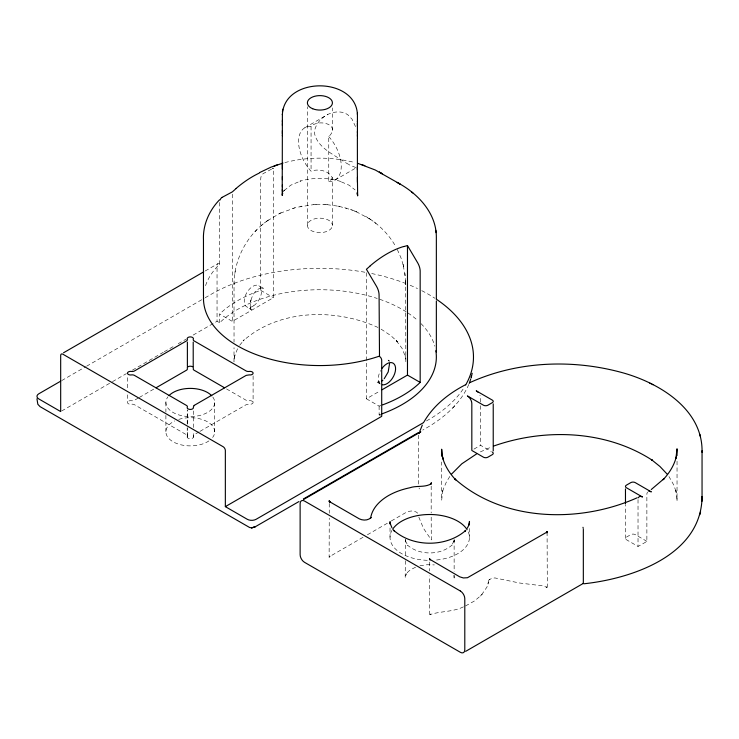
<?xml version="1.0" encoding="UTF-8"?>
<svg xmlns="http://www.w3.org/2000/svg" width="739" height="739" viewBox="0 0 739 739"><rect width="100%" height="100%" fill="white"/><g stroke="black" fill="none" stroke-linecap="round" stroke-linejoin="round"><path stroke-width="0.55" stroke-dasharray="3.69 2.77" d="M199.04 431.909L194.126 434.744L193.313 436.49A3.132 1.801 0 0 1 190.292 438.763A3.132 1.801 0 0 1 187.272 436.49A3.132 1.801 0 0 0 186.468 434.744L134.424 404.695A3.132 1.801 0 0 0 131.403 404.233A3.132 1.801 0 0 1 127.468 402.487L127.468 393.527M127.468 387.827L127.468 375.615M187.226 437.303L187.226 427.53M187.226 424.278L187.235 410.431M187.373 435.862L187.373 428.537M187.373 423.65L187.373 409.812M193.359 437.312L193.313 430.994M193.359 427.539L193.369 410.441M200.02 431.336L246.198 404.676L249.209 404.215A3.104 1.792 0 0 0 253.098 402.469L253.107 375.606M332.421 177.471L331.478 179.429L328.753 181.443L328.753 136.586C341.353 124.669 318.989 118.582 311.064 126.378A30.179 17.422 60 0 0 298.565 141.583A30.179 17.422 60 0 0 311.064 171.226C317.899 168.409 329.723 170.727 332.411 178.09L332.411 225.626A12.508 7.224 0 0 1 313.318 231.538A12.508 7.224 0 0 1 314.001 219.03A12.508 7.224 0 0 1 332.411 225.626M625.471 538.435L625.471 504.58M677.044 461.247L677.035 499.619L675.779 490.16L676.351 492.516L673.783 485.024L668.971 476.563M677.035 500.682L677.044 497.716M454.143 575.118L454.125 578.055L454.088 575.866M267.342 220.795C246.891 235.122 233.847 259.583 234.032 284.635L234.032 342.129M234.032 284.635L234.06 282.723M219.659 202.44L219.649 264.165A116.429 67.221 0 0 0 205.313 286.436M454.125 540.56L451.584 545.613L452.185 544.929C440.278 555.599 419.503 555.589 407.475 545.123L408.076 545.798L405.268 540.56L405.526 541.724L405.36 539.396L405.341 557.326M250.567 301.734L250.484 302.103C252.193 295.711 248.738 305.955 251.029 309.539L250.697 308.69L251.325 309.595L246.946 306.99M234.845 273.476L235.039 272.294M235.067 272.118L235.261 270.936M481.625 594.793L486.946 587.062L488.941 579.976L488.719 580.909L489.671 579.228L489.07 579.875L491.564 578.471L494.871 577.916L519.489 582.997L543.664 585.972L546.731 587.394L546.149 586.775L547.322 588.734L547.091 534.048M488.045 584.106L488.562 582.064M250.964 300.089C252.553 294.898 255.195 289.827 260.83 287.933L260.026 288.108L263.417 288.284L258.798 285.614M468.794 384.437C460 404.889 441.811 419.632 422.708 430.089M237.515 348.771L234.254 357.251L234.947 354.443L233.986 361.842L234.032 347.69M283.767 191.041L284.45 190.043L283.351 191.595M449.811 476.443L446.301 482.179L443.326 489.107L442.319 492.617L442.8 490.659L441.654 500.275L441.654 461.977M239.685 345.261L244.276 339.672L243.039 340.984C279.028 308.948 335.654 308.098 377.98 327.469M284.136 190.579L290.723 185.203L300.856 180.916L299.932 181.194C313.077 177.369 327.349 177.415 340.448 181.36L339.506 181.083L349.094 185.203L355.08 189.895M465.487 605.971L474.604 600.899L481.006 595.449M452.711 407.891L453.598 406.958M453.949 406.579L454.845 405.628M480.396 596.096L482.253 594.119M255.01 231.621L256.766 229.783M261.357 225.497L263.315 223.852M267.5 220.684L279.878 213.377M266.391 221.478L268.433 220.019M355.514 126.609L352.023 119.173L348.041 114.998A23.62 19.196 -69.7 0 0 343.496 112.633C330.795 109.086 315.627 119.367 314.334 132.484C316.911 147.551 333.548 154.211 344.743 162.238M304.782 127.792L327.599 114.637M334.952 180.076L354.932 168.538M205.23 270.973L217.709 263.768M61.697 380.585L85.604 366.775M86.602 366.202L204.149 298.334M205.146 297.762L211.123 294.307A153.675 88.726 0 0 1 366.267 272.479M61.679 410.986L111.478 382.239M112.467 381.657L126.415 373.611M132.392 370.156L163.264 352.337M164.261 351.764L174.219 346.009M178.201 343.709L186.173 339.109M193.138 335.081L217.044 321.289L219.64 322.786A116.439 67.221 0 0 1 377.269 298.464M219.64 322.786L219.64 314.057L232.342 321.382L273.402 297.678L273.402 168.178L272.137 168.492M138.35 398.007L134.424 400.279A3.132 1.801 0 0 1 131.403 400.741A3.132 1.801 0 0 0 127.468 402.487M139.338 397.443L154.063 388.936M366.415 272.728L366.415 398.792L380.105 390.894M426.468 420.934L428.454 419.789A153.675 88.726 0 0 0 464.452 386.996M363.043 537.281L330.435 556.107L329.123 557.511L329.252 518.113M367.385 534.768L389.12 522.224M391.291 520.967L406.487 512.201C410.117 510.4 415.207 510.437 418.154 513.494L417.507 512.801L417.941 513.688M271.518 169.176L263.38 173.517A12.332 7.085 60.3 0 0 260.728 179.207L260.701 290.344A116.439 67.221 0 0 0 219.649 314.057M272.774 168.51L273.402 168.178M480.35 451.917L491.703 446.809M280.266 213.192L295.923 207.474L313.844 204.592M279 213.793L281.116 212.786M415.614 567.146L410.025 570.102L407.263 572.54L407.882 571.875L405.517 575.838L405.859 574.582L405.194 577.205L405.341 560.661M463.445 606.839C452.989 612.077 440.749 611.051 430.061 614.571L430.634 613.961L429.414 615.938L429.655 575.857M292.69 208.389L293.355 208.195M294.002 208.001L294.63 207.825M379.791 381.841L378.34 382.22L379.172 382.035L376.188 381.62L381.019 384.4M284.866 162.58C307.507 156.714 331.663 156.677 354.332 162.414M419.928 565.806L427.04 564.744L434.375 564.91M299.895 206.523L300.413 206.421M301.253 206.246L301.724 206.144M313.678 204.601L315.165 204.518M315.036 204.518L316.486 204.454M316.384 204.463L323.174 204.454M323.091 204.444L324.532 204.509M324.412 204.5L325.89 204.583M327.044 204.666L338.277 206.19M325.723 204.574L327.238 204.675M355.847 167.596L349.085 164.723M339.09 206.347L351.108 209.7M337.806 206.089L339.589 206.449M344.734 207.696L345.353 207.871M345.981 208.056L346.637 208.241M351.598 209.876L355.653 211.446M350.378 209.442L352.355 210.144M356.106 211.64L369.74 218.92M354.849 211.114L356.928 211.991M381.102 329.132L390.857 335.626L397.6 341.871L395.356 339.478L402.053 348.328L405.425 356.697M389.102 361.306L388.104 360.059L389.444 361.048M219.649 264.165L219.252 263.934A3.132 1.801 60 0 0 217.044 265.209L217.044 321.289M260.701 290.344L273.402 297.678M473.93 449.136A117.704 67.951 0 0 1 480.655 445.358L491.343 451.529M646.874 541.327L635.235 534.602A3.132 1.801 0 0 0 630.81 534.602L626.386 537.161A3.132 1.801 0 0 0 626.386 539.71L638.025 546.426A117.704 67.951 0 0 0 646.874 541.327L646.874 494.446A6.254 3.612 60 0 1 647.623 492.045M366.415 398.792L379.116 406.117A116.439 67.221 0 0 0 380.834 405.526M379.116 406.117L379.116 414.856L380.844 415.854M226.531 388.936L246.17 400.279A3.132 1.801 0 0 0 249.191 400.741A3.104 1.792 0 0 1 253.098 402.469M365.472 216.287L366.387 216.832M366.683 216.998L367.616 217.562M388.585 360.549L389.194 360.937M369.971 219.077C380.733 226.152 389.786 235.824 396.039 247.085M368.807 218.31L370.923 219.705M375.052 222.707L376.003 223.455M374.036 221.922L374.969 222.651M397.277 249.422L401.018 257.957L403.346 265.449M419.022 487.98L419.447 488.932M250.272 307.572L251.029 309.539M418.819 517.088L423.465 528.302L431.29 539.895L431.179 515.416M453.866 575.561L454.125 576.891M403.392 265.643L405.693 281.06M403.051 264.285L403.697 266.816M676.028 491.204L676.351 492.516M405.129 355.505L405.831 361.842L405.637 279.859M404.944 273.264L405.092 274.446M405.12 274.612L405.277 275.813M405.702 281.3L405.785 284.635L405.776 283.988M454.125 539.396L454.143 571.783M307.406 225.173L307.406 106.749M332.421 130.35L332.411 107.876M638.025 499.555L638.025 546.426M480.673 402.09L480.673 398.487A6.254 3.612 60 0 0 479.925 395.226M480.673 405.702L480.673 445.368M469.45 528.45L469.45 537.659M431.179 486.114L431.179 512.977M429.655 562.019L429.655 570.97M418.699 435.151L418.699 484.451M390.035 527.969L390.035 537.188M329.252 503.462L329.252 513.226M311.064 126.378L311.064 171.226M232.342 194.172L232.342 321.382M214.698 402.635L214.707 431.945M165.896 402.339L165.896 412.113M165.896 415.373L165.896 431.659M348.716 164.427A23.62 1.903 33.3 0 1 344.439 161.97M379.883 383.541A12.221 7.057 -60 0 1 380.65 370.507M371.671 273.532A153.675 88.726 0 0 1 405.489 283.397M410.117 285.263A153.675 88.726 0 0 1 417.517 288.57M421.757 290.658A153.675 88.726 0 0 1 434.901 298.26M381.924 413.868A116.439 67.221 0 0 1 379.116 414.856M379.698 299.286A116.439 67.221 0 0 1 406.034 311.729M407.928 312.957A116.439 67.221 0 0 1 418.108 320.846M421.018 323.627A116.439 67.221 0 0 1 434.837 346.185M212.814 397.055A24.405 14.087 0 0 1 190.08 416.574A24.405 14.087 0 0 1 167.947 396.825M178.69 419.41A24.405 14.087 0 0 1 206.837 421.442A24.405 14.087 0 0 1 212.647 437.46M208.934 440.897A24.405 14.087 0 0 1 172.926 441.691A24.405 14.087 0 0 1 174.81 420.916M328.753 136.586A30.179 17.422 60 0 1 341.252 166.229A30.179 17.422 60 0 1 328.753 181.443M468.277 531.886A39.712 22.927 0 0 1 435.391 560.116M427.299 560.31A39.712 22.927 0 0 1 391.975 530.334M454.263 540.283L453.958 541.724L454.263 540.283M330.074 556.144L329.474 556.809L330.074 556.144M253.643 305.798A12.221 7.057 -60 0 0 259.934 286.473A12.221 7.057 -60 0 0 245.025 296.635A12.221 7.057 -60 0 0 253.643 305.798"/><path stroke-width="1.11" d="M36.95 398.764L37.828 404.27L40.082 406.653L249.597 527.489L251.574 527.822L254.816 527.027L298.981 501.532M187.383 366.498L187.383 342.074M193.212 366.507L193.212 342.083M282.39 122.221L282.39 120.392M282.39 191.161L282.39 189.323M282.39 179.669L282.39 176.556M282.39 163.79L282.39 168.898M282.39 133.713L282.39 130.6M357.427 136.364L357.427 134.535M357.427 182.321L357.427 177.212M357.427 169.554L357.371 138.747M357.427 126.147L357.427 123.043M390.035 523.36L390.035 521.642L390.377 524.348L390.201 523.452L391.956 527.812M469.45 523.84L469.459 521.411L468.932 525.023L467.279 528.219M547.091 533.235L547.091 531.609L546.943 532.607L547.165 531.683L546.518 532.643L547.128 531.988L467.464 577.732L463.335 577.944L459.723 576.826L429.571 559.174L430.19 559.839L429.553 558.85L429.784 559.802L429.645 558.786M357.427 114.665C355.921 76.283 284.044 76.237 282.39 114.563L282.39 114.009L282.215 195.438L282.612 193.341M357.436 113.058L357.427 138.369M702.05 452.388C703.14 409.646 660.001 383.393 623.67 373.038C573.39 358.877 517.568 360.872 469.736 382.663M702.05 496.894L702.032 500.959L702.05 496.894C701.302 555.331 631.882 578.692 583.727 583.801M583.33 582.064L583.33 529.355M282.76 109.233L282.427 111.995M472.203 373.287L471.02 378.035M431.179 483.657L431.419 482.706L430.541 484.424L431.151 483.777C424.962 487.685 416.842 485.357 410.016 487.722C402.543 489.283 395.208 491.758 388.566 495.546C380.132 500.405 372.151 508.035 370.636 518.085L371.08 517.466C368.188 520.644 362.997 520.672 359.339 518.87L330.435 502.178L329.123 500.774L329.382 501.799L329.252 501.06M469.154 524.127L468.859 524.995L469.21 523.896M357.279 166.857L357.639 195.872L357.251 192.639L357.519 194.819L357.316 193.766M471.316 376.955L471.584 375.883M699.87 514.667L700.6 511.757M470.706 379.107L469.228 383.384M419.761 431.364L422.311 425.137M582.988 583.348L583.21 582.766M282.243 194.145L282.667 193.101M423.872 422.098C433.34 405.554 448.906 393.305 465.653 384.686M419.022 433.571L419.447 432.878M451.464 474.198L461.81 463.806L476.618 453.894M384.234 378.701L388.197 371.939L389.573 363.542M465.782 530.279L464.905 531.276L465.524 530.62C446.217 547.451 412.787 547.46 393.684 530.306L394.303 530.971L393.434 529.946M219.4 199.946C209.229 210.523 202.763 224.97 203.465 239.787L203.465 295.942M236.129 188.519L232.342 191.881L222.042 197.396M370.211 265.929L366.415 269.292L376.437 286.196A12.351 7.085 60.3 0 1 379.079 294.935L379.504 356.457A3.132 1.801 60 0 1 381.712 360.281L381.712 416.353L225.349 506.631L225.349 450.559A3.132 1.801 60 0 0 223.141 446.726L62.898 354.212A3.132 1.801 60 0 0 60.681 355.487L60.681 411.558L38.779 398.912A6.254 3.612 0 0 1 38.779 393.813L60.7 381.158M381.851 381.019L382.894 380.169M651.253 489.532L664.324 478.429L663.086 479.74C669.164 473.32 674.079 465.579 676.268 456.942L675.926 458.337L677.035 448.795L677.044 455.575M582.674 583.773L465.644 651.364M63.545 352.771L203.761 271.823M156.031 387.799L186.468 370.23A3.132 1.801 0 0 0 187.272 368.484M382.063 389.758L407.475 375.089L420.177 382.414A116.439 67.221 0 0 1 382.534 404.907M423.475 422.662L256.119 519.286A6.254 3.612 0 0 1 247.269 519.286L225.349 506.631M303.396 498.982L418.292 432.648M303.637 499.472L420.805 431.853L420.048 432.287M259.777 172.501L271.102 167.106L282.972 163.097M637.23 497.753C579.727 523.388 503.204 522.14 454.587 478.641L455.824 479.953C449.349 473.172 444.148 464.896 442.134 455.667M493.689 446.042C544.957 427.973 606.109 430.172 652.435 460.332L651.392 459.575L659.936 466.475L667.243 474.216M277.439 164.806L274.178 165.942L275.638 165.434M403.688 246.604L407.475 245.588L417.775 262.992A12.295 7.104 60 0 1 420.168 270.797L420.177 382.414M358.009 163.43L375.283 170.007L399.651 183.817C418.995 194.736 436.426 213.783 436.352 237.164L436.352 298.38M361.593 164.548L364.863 165.665M649.83 383.171L650.791 383.652M652.001 384.252L652.99 384.742M397.139 182.376L399.651 183.817M224.564 387.799L194.126 370.23A3.132 1.801 0 0 1 193.313 368.484M398.192 182.976L400.372 184.233M412.925 193.018L411.475 191.844M699.87 434.44L700.433 436.684M442.707 458.051L441.654 449.21L441.654 456.018M582.988 527.295L583.21 528.367M436.093 232.646L435.816 230.346M357.427 121.048L357.427 121.769M282.39 134.988L282.39 135.708M357.427 131.256L357.427 133.26M282.39 123.496L282.39 125.491M282.39 184.778L282.39 186.773M702.05 450.688L702.05 498.594M625.471 488.904L625.471 503.758M493.227 403.873L493.227 450.91M436.352 300.93L436.352 351.949M407.475 245.588L407.475 375.089M379.107 356.226A116.429 67.221 0 0 1 260.331 356.096A116.429 67.221 0 0 1 203.548 295.868M236.11 188.436A100.421 57.975 -60 0 1 259.389 173.028M370.184 265.846A100.421 57.975 -60 0 1 403.706 246.493M220.12 199.936A12.304 7.104 60 0 1 222.042 197.396M381.971 368.428A12.221 7.057 -60 0 1 393.277 363.265A12.221 7.057 -60 0 1 393.628 376.179A12.221 7.057 -60 0 1 382.423 384.834M436.13 299.073A153.675 88.726 0 0 1 465.69 384.927M435.844 350.702A116.439 67.221 0 0 1 381.924 413.868M187.226 367.662A3.132 1.801 0 0 1 190.302 366.211A3.132 1.801 0 0 1 193.359 367.671M169 395.605A24.405 14.087 0 0 1 190.477 388.4A24.405 14.087 0 0 1 211.76 395.781M648.842 491.333A6.254 3.612 60 0 1 651.299 491.897L635.235 482.613A3.132 1.801 0 0 0 630.81 482.613L626.386 485.172A3.132 1.801 0 0 0 626.386 487.722L642.459 496.996A6.254 3.612 60 0 0 638.367 497.79M477.939 392.187A6.254 3.612 60 0 0 476.239 390.829L492.313 400.104A3.132 1.801 0 0 1 492.313 402.653L487.888 405.212A3.132 1.801 0 0 1 483.463 405.212L467.399 395.928A6.254 3.612 60 0 1 471.824 403.596L471.824 450.476L483.463 457.192A3.132 1.801 0 0 0 487.888 457.192L492.313 454.642A3.132 1.801 0 0 0 492.313 452.083M392.631 529.253A39.712 22.927 0 0 1 430.126 514.501A39.712 22.927 0 0 1 467.113 529.669M194.126 405.434L193.322 407.18A3.132 1.801 0 0 1 190.302 409.452A3.132 1.801 0 0 1 187.281 407.18A3.132 1.801 0 0 0 186.468 405.434L134.433 375.384A3.132 1.801 0 0 0 131.413 374.922A3.132 1.801 0 0 1 127.468 373.177A3.132 1.801 0 0 1 131.413 371.431A3.132 1.801 0 0 0 134.433 370.969L186.468 340.919A3.132 1.801 0 0 0 187.281 339.173A3.132 1.801 0 0 1 190.302 336.901A3.132 1.801 0 0 1 193.322 339.173A3.132 1.801 0 0 0 194.126 340.919L246.17 370.969A3.132 1.801 0 0 0 249.191 371.431A3.104 1.792 0 0 1 253.107 373.158A3.104 1.792 0 0 1 249.209 374.904L246.198 375.375L194.126 405.434M254.816 527.027L251.574 527.822L254.816 527.027M382.155 173.711L379.384 172.132L382.155 173.711M460.369 591.024L304.542 501.06A6.254 3.612 60 0 0 300.126 503.61L300.126 554.675A6.254 3.612 60 0 0 304.542 562.333L460.369 652.297A6.254 3.612 60 0 0 464.794 649.747L464.794 598.682A6.254 3.612 60 0 0 460.369 591.024M330.074 502.141L329.483 501.504L330.074 502.141M442.957 458.845L442.513 457.256L442.901 458.845M312.689 108.744A12.508 7.224 0 0 0 332.365 103.506A12.508 7.224 0 0 0 314.675 96.282A12.508 7.224 0 0 0 312.689 108.744"/></g></svg>
